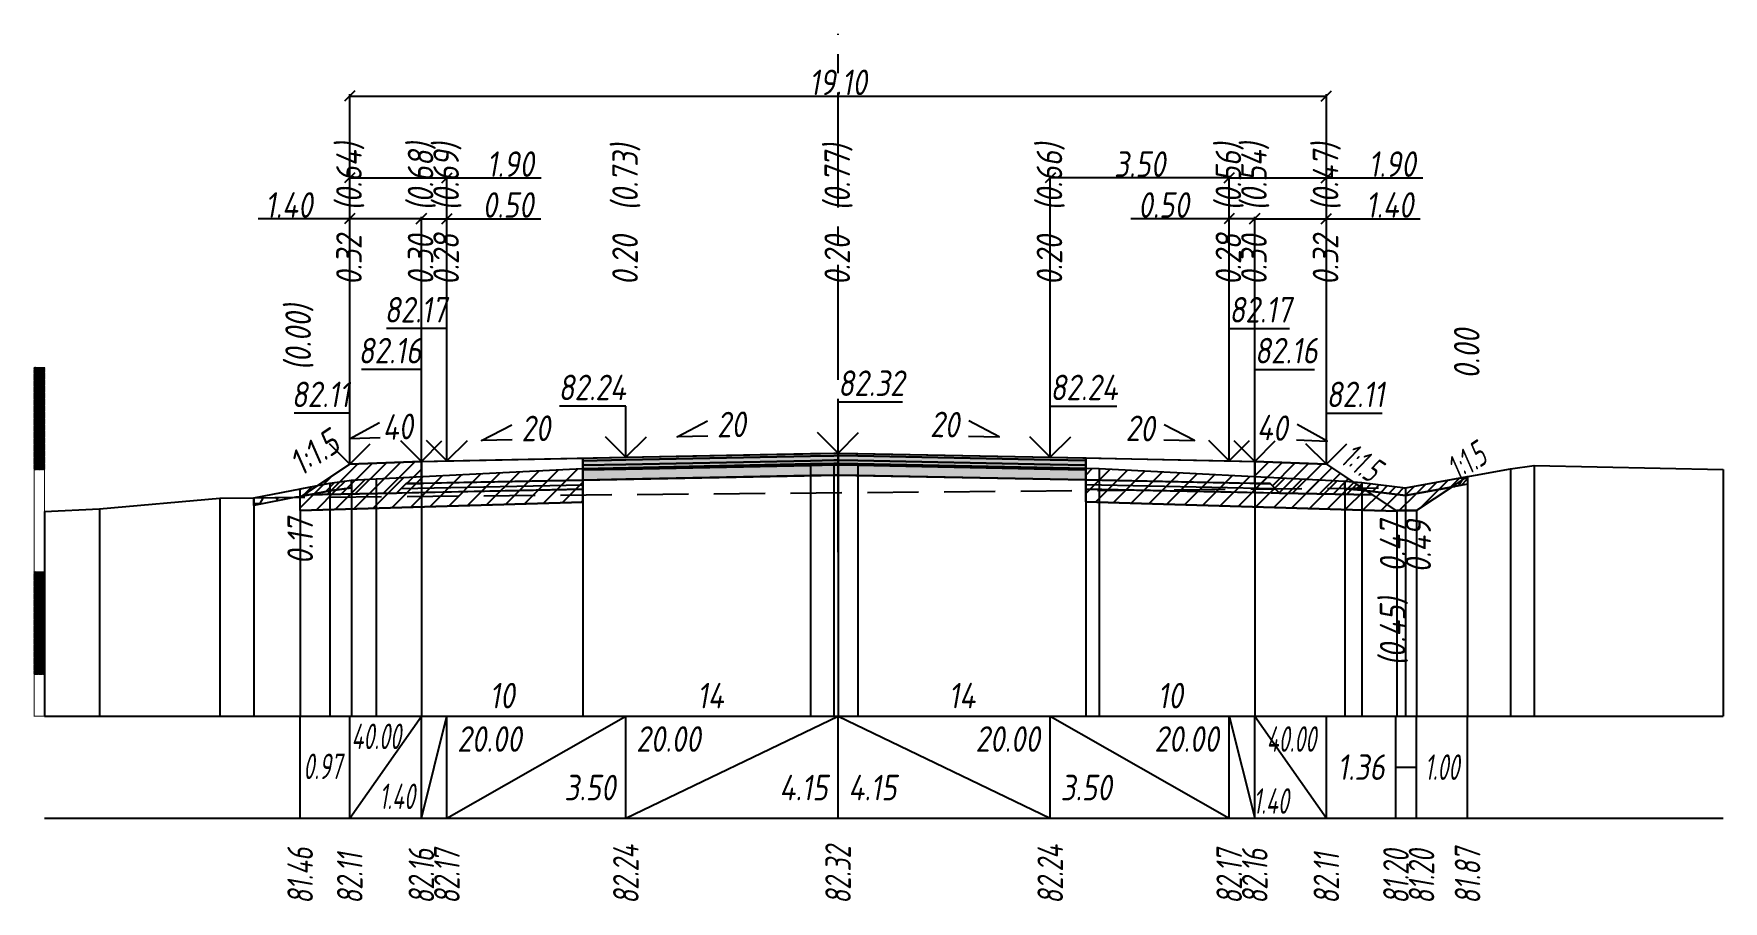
# Model space of a CAD drawing. Extents: x -717 to 1451, y -133302 to 233.
# Drawn here: x 77.4 to 242.6, y -26380.1 to -26295.2 of the extents above; entities that cross this region are included whole.
import ezdxf
from ezdxf.enums import TextEntityAlignment as Align

# ---------------------------------------------------------------- set-up
doc = ezdxf.new("R2010")
doc.units = 0
doc.linetypes.add('осевая2', pattern=[1.125, 0.75, -0.125, 0.125, -0.125])
doc.linetypes.add('штриховая', pattern=[0.75, 0.5, -0.25])
for name, color, linetype in [('Интерполированный поперечник', 2, 'Continuous'), ('Код_514', 1, 'Continuous'), ('Контур_0', 7, 'Continuous'), ('Контур_2521', 7, 'Continuous'), ('Контур_2564', 7, 'Continuous'), ('Контур_2660', 7, 'Continuous'), ('Контур_2665', 7, 'Continuous'), ('Контур_400', 7, 'Continuous'), ('Контур_508', 7, 'Continuous'), ('Контур_512', 7, 'Continuous'), ('Контур_513', 7, 'Continuous'), ('Красный поперечник', 1, 'Continuous'), ('Линейка абсолютных высот', 7, 'Continuous'), ('Объём_2501', 7, 'Continuous'), ('Объём_2564', 7, 'Continuous'), ('Объём_2650', 7, 'Continuous'), ('Объём_2660', 7, 'Continuous'), ('Объём_2661', 7, 'Continuous'), ('Объём_2662', 7, 'Continuous'), ('Объём_2663', 7, 'Continuous'), ('Объём_2664', 7, 'Continuous'), ('Объём_2665', 7, 'Continuous'), ('Объём_2666', 7, 'Continuous'), ('Объём_2753', 7, 'Continuous'), ('Ось', 1, 'осевая2'), ('Отметки покрытия', 7, 'Continuous'), ('Рабочие отметки', 7, 'Continuous'), ('Рабочие отметки доп.', 7, 'Continuous'), ('Слои выравнивания', 7, 'Continuous'), ('Таблица', 7, 'Continuous'), ('Уклоны проезжей части', 7, 'Continuous'), ('Черный поперечник', 3, 'Continuous')]:
    doc.layers.add(name, color=color, linetype=linetype)
for name, color, linetype, true_color in [('Контур_2540', 2, 'Continuous', 0xffff00), ('Контур_2560', 2, 'Continuous', 0xffff00), ('Контур_2561', 7, 'Continuous', 0xff8040), ('Контур_2562', 3, 'Continuous', 0x00ff00), ('Контур_2563', 7, 'Continuous', 0xff8000), ('Контур_2725', 7, 'Continuous', 0x323232), ('Контур_2736', 4, 'Continuous', 0x00ffff), ('Контур_2760', 7, 'Continuous', 0x323232), ('Контур_2761', 7, 'Continuous', 0x323232), ('Контур_2762', 7, 'Continuous', 0x323232), ('Контур_2763', 7, 'Continuous', 0x323232), ('Контур_402', 7, 'Continuous', 0xff6464), ('Контур_703', 4, 'Continuous', 0x00ffff), ('Контур_707', 4, 'Continuous', 0x00ffff), ('Контур_720', 131, 'Continuous', 0xaaffff), ('Объём_2500', 7, 'Continuous', 0xc0c0c0), ('Объём_2520', 7, 'Continuous', 0x80ffff), ('Объём_2540', 2, 'Continuous', 0xffff00), ('Объём_2560', 2, 'Continuous', 0xffff00), ('Объём_2561', 7, 'Continuous', 0xff8040), ('Объём_2562', 3, 'Continuous', 0x00ff00), ('Объём_2563', 7, 'Continuous', 0xff8000), ('Объём_2570', 7, 'Continuous', 0x80ff00), ('Объём_2600', 7, 'Continuous', 0x808000), ('Объём_2746', 2, 'Continuous', 0xffff00)]:
    doc.layers.add(name, color=color, linetype=linetype, true_color=true_color)
doc.styles.get("Standard").update_dxf_attribs({"font": 'txt', "height": 2.5})
doc.styles.add('М', font='romand.shx', dxfattribs={"width": 0.8, "oblique": 10, "height": 2.5})
doc.dimstyles.get("Standard").update_dxf_attribs({"dimtxt": 0.18, "dimasz": 0.18, "dimexe": 0.18, "dimexo": 0.0625, "dimgap": 0.09, "dimtad": 0, "dimtih": 1, "dimtoh": 1, "dimdec": 4, "dimzin": 0, "dimdsep": 46, "dimtxsty": 'Standard', "dimcen": 0.09, "dimadec": 0, "dimazin": 0, "dimtfac": 1, "dimtdec": 4, "dimtofl": 0, "dimtmove": 0, "dimatfit": 3, "dimfxl": 1, "dimtolj": 1, "dimtzin": 0, "dimarcsym": 0})
pattern_1 = [(45.00000125, (-1.551196, -350.48399), (-0.02651650593, 0.02651650477), []), (135.00000034, (-1.551196, -350.48399), (-0.02651650519, -0.026516505506), [])]

# ---------------------------------------------------------------- blocks, each defined once
blk = doc.blocks.new('_Oblique')
at = {"color": 0, "linetype": 'ByBlock', "lineweight": -2}
blk.add_line((-0.5, -0.5), (0.5, 0.5), dxfattribs=at)
blk = doc.blocks.new('*D2873')
at = {"color": 0, "lineweight": -2, "transparency": 16777216}
for p, q in [((196.8, -26337.08), (196.8, -26313.15)), ((196.8, -26313.33), (203.8, -26313.33)), ((203.8, -26337.36), (203.8, -26313.15)), ((203.8, -26313.33), (212.99, -26313.33))]:
    blk.add_line(p, q, dxfattribs=at)
at = {"layer": 'Defpoints', "color": 0, "transparency": 16777216}
for p in [(203.8, -26313.33), (196.8, -26337.14), (203.8, -26337.42)]:
    blk.add_point(p, dxfattribs=at)
at = {"color": 0, "lineweight": -2, "transparency": 16777216, "rotation": 180}
blk.add_blockref('_Oblique', (196.8, -26313.33), dxfattribs=at)
at = {"color": 0, "lineweight": -2, "transparency": 16777216}
blk.add_blockref('_Oblique', (203.8, -26313.33), dxfattribs=at)
at = {"color": 0, "transparency": 16777216, "insert": (209.99, -26311.99), "char_height": 2.5, "width": 0.69, "attachment_point": 5, "style": 'М'}
blk.add_mtext('\\A1;1.40', dxfattribs=at)
blk = doc.blocks.new('*D2874')
at = {"color": 0, "lineweight": -2, "transparency": 16777216}
for p, q in [((108.3, -26313.33), (99.34, -26313.33)), ((108.3, -26337.36), (108.3, -26313.15)), ((115.3, -26313.33), (108.3, -26313.33)), ((115.3, -26337.08), (115.3, -26313.15))]:
    blk.add_line(p, q, dxfattribs=at)
at = {"layer": 'Defpoints', "color": 0, "transparency": 16777216}
for p in [(115.3, -26313.33), (108.3, -26337.42), (115.3, -26337.14)]:
    blk.add_point(p, dxfattribs=at)
at = {"color": 0, "lineweight": -2, "transparency": 16777216, "rotation": 180}
blk.add_blockref('_Oblique', (108.3, -26313.33), dxfattribs=at)
at = {"color": 0, "lineweight": -2, "transparency": 16777216}
blk.add_blockref('_Oblique', (115.3, -26313.33), dxfattribs=at)
at = {"color": 0, "transparency": 16777216, "insert": (102.34, -26311.99), "char_height": 2.5, "width": 0.69, "attachment_point": 5, "style": 'М'}
blk.add_mtext('\\A1;1.40', dxfattribs=at)
blk = doc.blocks.new('*D2875')
at = {"color": 0, "lineweight": -2, "transparency": 16777216}
for p, q in [((194.3, -26313.33), (184.67, -26313.33)), ((194.3, -26337.03), (194.3, -26313.15)), ((196.8, -26313.33), (194.3, -26313.33)), ((196.8, -26337.08), (196.8, -26313.15))]:
    blk.add_line(p, q, dxfattribs=at)
at = {"layer": 'Defpoints', "color": 0, "transparency": 16777216}
for p in [(196.8, -26313.33), (194.3, -26337.09), (196.8, -26337.14)]:
    blk.add_point(p, dxfattribs=at)
at = {"color": 0, "lineweight": -2, "transparency": 16777216, "rotation": 180}
blk.add_blockref('_Oblique', (194.3, -26313.33), dxfattribs=at)
at = {"color": 0, "lineweight": -2, "transparency": 16777216}
blk.add_blockref('_Oblique', (196.8, -26313.33), dxfattribs=at)
at = {"color": 0, "transparency": 16777216, "insert": (187.89, -26311.99), "char_height": 2.5, "width": 0.72, "attachment_point": 5, "style": 'М'}
blk.add_mtext('\\A1;0.50', dxfattribs=at)
blk = doc.blocks.new('*D2876')
at = {"color": 0, "lineweight": -2, "transparency": 16777216}
for p, q in [((115.3, -26337.08), (115.3, -26313.15)), ((115.3, -26313.33), (117.8, -26313.33)), ((117.8, -26337.03), (117.8, -26313.15)), ((117.8, -26313.33), (127, -26313.33))]:
    blk.add_line(p, q, dxfattribs=at)
at = {"layer": 'Defpoints', "color": 0, "transparency": 16777216}
for p in [(117.8, -26313.33), (115.3, -26337.14), (117.8, -26337.09)]:
    blk.add_point(p, dxfattribs=at)
at = {"color": 0, "lineweight": -2, "transparency": 16777216, "rotation": 180}
blk.add_blockref('_Oblique', (115.3, -26313.33), dxfattribs=at)
at = {"color": 0, "lineweight": -2, "transparency": 16777216}
blk.add_blockref('_Oblique', (117.8, -26313.33), dxfattribs=at)
at = {"color": 0, "transparency": 16777216, "insert": (123.78, -26311.99), "char_height": 2.5, "width": 0.72, "attachment_point": 5, "style": 'М'}
blk.add_mtext('\\A1;0.50', dxfattribs=at)
blk = doc.blocks.new('*D2877')
at = {"color": 0, "lineweight": -2, "transparency": 16777216}
for p, q in [((176.8, -26336.68), (176.8, -26309.15)), ((194.3, -26309.33), (176.8, -26309.33)), ((194.3, -26337.03), (194.3, -26309.15))]:
    blk.add_line(p, q, dxfattribs=at)
at = {"layer": 'Defpoints', "color": 0, "transparency": 16777216}
for p in [(176.8, -26309.33), (176.8, -26336.74), (194.3, -26337.09)]:
    blk.add_point(p, dxfattribs=at)
at = {"color": 0, "lineweight": -2, "transparency": 16777216, "rotation": 180}
blk.add_blockref('_Oblique', (176.8, -26309.33), dxfattribs=at)
at = {"color": 0, "lineweight": -2, "transparency": 16777216}
blk.add_blockref('_Oblique', (194.3, -26309.33), dxfattribs=at)
at = {"color": 0, "transparency": 16777216, "insert": (185.55, -26307.99), "char_height": 2.5, "width": 0.75, "attachment_point": 5, "style": 'М'}
blk.add_mtext('\\A1;3.50', dxfattribs=at)
blk = doc.blocks.new('*D2878')
at = {"color": 0, "lineweight": -2, "transparency": 16777216}
for p, q in [((194.3, -26337.03), (194.3, -26309.15)), ((194.3, -26309.33), (203.8, -26309.33)), ((203.8, -26337.36), (203.8, -26309.15)), ((203.8, -26309.33), (213.24, -26309.33))]:
    blk.add_line(p, q, dxfattribs=at)
at = {"layer": 'Defpoints', "color": 0, "transparency": 16777216}
for p in [(194.3, -26309.33), (194.3, -26337.09), (203.8, -26337.42)]:
    blk.add_point(p, dxfattribs=at)
at = {"color": 0, "lineweight": -2, "transparency": 16777216, "rotation": 180}
blk.add_blockref('_Oblique', (194.3, -26309.33), dxfattribs=at)
at = {"color": 0, "lineweight": -2, "transparency": 16777216}
blk.add_blockref('_Oblique', (203.8, -26309.33), dxfattribs=at)
at = {"color": 0, "transparency": 16777216, "insert": (210.24, -26307.99), "char_height": 2.5, "width": 0.69, "attachment_point": 5, "style": 'М'}
blk.add_mtext('\\A1;1.90', dxfattribs=at)
blk = doc.blocks.new('*D2879')
at = {"color": 0, "lineweight": -2, "transparency": 16777216}
for p, q in [((108.3, -26337.36), (108.3, -26309.15)), ((108.3, -26309.33), (117.8, -26309.33)), ((117.8, -26337.03), (117.8, -26309.15)), ((117.8, -26309.33), (127.01, -26309.33))]:
    blk.add_line(p, q, dxfattribs=at)
at = {"layer": 'Defpoints', "color": 0, "transparency": 16777216}
for p in [(117.8, -26309.33), (108.3, -26337.42), (117.8, -26337.09)]:
    blk.add_point(p, dxfattribs=at)
at = {"color": 0, "lineweight": -2, "transparency": 16777216, "rotation": 180}
blk.add_blockref('_Oblique', (108.3, -26309.33), dxfattribs=at)
at = {"color": 0, "lineweight": -2, "transparency": 16777216}
blk.add_blockref('_Oblique', (117.8, -26309.33), dxfattribs=at)
at = {"color": 0, "transparency": 16777216, "insert": (124.01, -26307.99), "char_height": 2.5, "width": 0.69, "attachment_point": 5, "style": 'М'}
blk.add_mtext('\\A1;1.90', dxfattribs=at)
blk = doc.blocks.new('*D2880')
at = {"color": 0, "lineweight": -2, "transparency": 16777216}
for p, q in [((108.3, -26337.36), (108.3, -26301.15)), ((108.3, -26301.33), (203.8, -26301.33)), ((203.8, -26337.36), (203.8, -26301.15))]:
    blk.add_line(p, q, dxfattribs=at)
at = {"layer": 'Defpoints', "color": 0, "transparency": 16777216}
for p in [(203.8, -26301.33), (108.3, -26337.42), (203.8, -26337.42)]:
    blk.add_point(p, dxfattribs=at)
at = {"color": 0, "lineweight": -2, "transparency": 16777216, "rotation": 180}
blk.add_blockref('_Oblique', (108.3, -26301.33), dxfattribs=at)
at = {"color": 0, "lineweight": -2, "transparency": 16777216}
blk.add_blockref('_Oblique', (203.8, -26301.33), dxfattribs=at)
at = {"color": 0, "transparency": 16777216, "insert": (156.05, -26299.99), "char_height": 2.5, "width": 0.81, "attachment_point": 5, "style": 'М'}
blk.add_mtext('\\A1;19.10', dxfattribs=at)

msp = doc.modelspace()

# ---------------------------------------------------------------- hatches: boundary and pattern name
at = {"layer": 'Линейка абсолютных высот'}
h = msp.add_hatch(dxfattribs=at)
h.set_pattern_fill('ANSI37', scale=0.3, style=0)
h.set_pattern_definition(pattern_1)
h.paths.add_polyline_path([(78.449, -26337.888), (78.449, -26327.888), (77.449, -26327.888), (77.449, -26337.888)])
h = msp.add_hatch(dxfattribs=at)
h.set_pattern_fill('ANSI37', scale=0.3, style=0)
h.set_pattern_definition(pattern_1)
h.paths.add_polyline_path([(78.449, -26357.888), (78.449, -26347.888), (77.449, -26347.888), (77.449, -26357.888)])
at = {"layer": 'Объём_2563'}
h = msp.add_hatch(dxfattribs=at)
h.set_pattern_fill('ANSI31', color=256, scale=0.3)
h.paths.add_polyline_path([(108.301, -26337.358), (115.301, -26337.078), (115.301, -26339.228), (113.801, -26339.258), (112.882, -26340.177), (103.801, -26340.358)])
h = msp.add_hatch(dxfattribs=at)
h.set_pattern_fill('ANSI31', color=256, scale=0.3)
h.paths.add_polyline_path([(199.219, -26340.177), (198.301, -26339.258), (196.801, -26339.228), (196.801, -26337.078), (203.801, -26337.358), (208.301, -26340.358)])
at = {"layer": 'Объём_2570'}
h = msp.add_hatch(dxfattribs=at)
h.set_pattern_fill('ANSI31', color=256, scale=0.2)
h.paths.add_polyline_path([(108.462, -26339.67), (106.362, -26339.958), (103.449, -26340.515), (103.449, -26339.765), (106.362, -26339.208), (108.462, -26338.92)])
h = msp.add_hatch(dxfattribs=at)
h.set_pattern_fill('ANSI31', color=256, scale=0.2)
h.paths.add_polyline_path([(217.611, -26339.312), (211.54, -26340.405), (207.268, -26339.883), (205.596, -26339.779), (205.596, -26339.029), (207.268, -26339.133), (211.54, -26339.655), (217.611, -26338.562)])
at = {"layer": 'Объём_2600'}
h = msp.add_hatch(dxfattribs=at)
h.set_pattern_fill('ANSI31', color=6, scale=0.4)
h.paths.add_polyline_path([(110.896, -26338.785), (131.088, -26337.78), (131.088, -26341.062), (103.449, -26341.892), (103.449, -26340.593), (103.024, -26340.597), (106.362, -26339.958), (108.462, -26339.67), (108.462, -26338.92)])
h = msp.add_hatch(dxfattribs=at)
h.set_pattern_fill('ANSI31', color=6, scale=0.4)
h.paths.add_polyline_path([(212.609, -26341.897), (210.692, -26341.897), (210.692, -26341.953), (180.274, -26341.04), (180.274, -26337.729), (181.576, -26337.78), (205.596, -26339.029), (205.596, -26339.779), (207.268, -26339.883), (211.54, -26340.405), (216.07, -26339.59)])
h = msp.add_hatch(dxfattribs=at)
h.set_pattern_fill('HONEY', color=5, scale=0.3)
h.paths.add_polyline_path([(216.07, -26339.59), (217.611, -26338.562), (217.611, -26339.312)])
h = msp.add_hatch(dxfattribs=at)
h.set_pattern_fill('HONEY', color=5, scale=0.3)
h.paths.add_polyline_path([(98.917, -26341.382), (98.917, -26340.632), (103.024, -26340.597)])
at = {"layer": 'Слои выравнивания'}
for color, points in [(2, [(131.088, -26336.763), (135.301, -26336.678), (153.339, -26336.318), (155.641, -26336.272), (156.051, -26336.263), (156.051, -26336.513), (155.641, -26336.522), (153.339, -26336.568), (135.301, -26336.928), (131.088, -26337.013)]), (2, [(156.051, -26336.263), (157.969, -26336.302), (176.801, -26336.678), (180.274, -26336.748), (180.274, -26336.998), (176.801, -26336.928), (157.969, -26336.552), (156.051, -26336.513)]), (3, [(131.088, -26337.013), (135.301, -26336.928), (153.339, -26336.568), (155.641, -26336.522), (156.051, -26336.513), (156.051, -26336.963), (155.641, -26336.972), (153.339, -26337.018), (135.301, -26337.378), (131.088, -26337.463)]), (4, [(131.088, -26337.463), (135.301, -26337.378), (153.339, -26337.018), (155.641, -26336.972), (156.051, -26336.963), (156.051, -26337.413), (155.641, -26337.422), (153.339, -26337.468), (135.301, -26337.828), (131.088, -26337.913)]), (5, [(131.088, -26337.913), (135.301, -26337.828), (153.339, -26337.468), (155.641, -26337.422), (156.051, -26337.413), (156.051, -26338.413), (155.641, -26338.422), (153.339, -26338.468), (135.301, -26338.828), (131.088, -26338.913)]), (3, [(156.051, -26336.513), (157.969, -26336.552), (176.801, -26336.928), (180.274, -26336.998), (180.274, -26337.448), (176.801, -26337.378), (157.969, -26337.002), (156.051, -26336.963)]), (4, [(156.051, -26336.963), (157.969, -26337.002), (176.801, -26337.378), (180.274, -26337.448), (180.274, -26337.898), (176.801, -26337.828), (157.969, -26337.452), (156.051, -26337.413)]), (5, [(156.051, -26337.413), (157.969, -26337.452), (176.801, -26337.828), (180.274, -26337.898), (180.274, -26338.898), (176.801, -26338.828), (157.969, -26338.452), (156.051, -26338.413)])]:
    msp.add_hatch(color=color, dxfattribs=at).paths.add_polyline_path(points)

# ---------------------------------------------------------------- linework, layer by layer
at = {"layer": 'Интерполированный поперечник', "linetype": 'штриховая', "ltscale": 10, "flags": 128}
msp.add_lwpolyline([(98.917, -26340.632), (211.54, -26339.655)], dxfattribs=at)
at = {"layer": 'Код_514'}
for p, q in [((103.449, -26372), (103.449, -26362)), ((108.301, -26372), (108.301, -26362)), ((108.301, -26372), (115.301, -26362)), ((115.301, -26372), (115.301, -26362)), ((115.301, -26372), (117.801, -26362)), ((117.801, -26372), (117.801, -26362)), ((117.801, -26372), (135.301, -26362)), ((135.301, -26372), (135.301, -26362)), ((135.301, -26372), (156.051, -26362)), ((156.051, -26372), (156.051, -26362)), ((156.051, -26362), (176.801, -26372)), ((176.801, -26372), (176.801, -26362)), ((176.801, -26362), (194.301, -26372)), ((194.301, -26372), (194.301, -26362)), ((194.301, -26362), (196.801, -26372)), ((196.801, -26372), (196.801, -26362)), ((196.801, -26362), (203.801, -26372)), ((203.801, -26372), (203.801, -26362)), ((210.609, -26372), (210.609, -26362)), ((212.609, -26372), (212.609, -26362)), ((217.611, -26372), (217.611, -26362)), ((210.609, -26367), (212.609, -26367))]:
    msp.add_line(p, q, dxfattribs=at)
at = {"layer": 'Контур_0', "color": 18, "true_color": 0x000000, "flags": 128}
for points in [[(117.801, -26339.178), (115.301, -26339.228), (115.301, -26337.078), (131.088, -26336.763), (131.088, -26338.913), (117.801, -26339.178), (117.801, -26339.178)], [(180.274, -26336.748), (196.801, -26337.078), (196.801, -26339.228), (180.274, -26338.898), (180.274, -26336.748), (180.274, -26336.748)], [(103.801, -26340.358), (112.882, -26340.177), (113.801, -26339.258), (115.301, -26339.228)], [(113.801, -26339.258), (131.088, -26338.913), (131.088, -26339.813), (112.882, -26340.177), (113.801, -26339.258), (113.801, -26339.258)], [(194.301, -26339.178), (198.301, -26339.258), (199.219, -26340.177), (180.274, -26339.798), (180.274, -26338.898), (194.301, -26339.178), (194.301, -26339.178)], [(196.801, -26339.228), (198.301, -26339.258), (199.219, -26340.177), (208.301, -26340.358)]]:
    msp.add_lwpolyline(points, dxfattribs=at)
at = {"layer": 'Контур_2521', "color": 18, "true_color": 0x000000, "flags": 128}
for points in [[(113.341, -26339.718), (131.088, -26339.363)], [(180.274, -26339.348), (198.76, -26339.718)]]:
    msp.add_lwpolyline(points, dxfattribs=at)
at = {"layer": 'Контур_2540', "flags": 128}
for points in [[(103.449, -26341.892), (103.449, -26340.593), (103.801, -26340.358), (131.088, -26339.813), (131.088, -26341.062), (103.449, -26341.892), (103.449, -26341.892)], [(210.609, -26341.897), (210.692, -26341.953), (180.274, -26341.04), (180.274, -26339.798), (208.301, -26340.358), (210.609, -26341.897), (210.609, -26341.897)]]:
    msp.add_lwpolyline(points, dxfattribs=at)
at = {"layer": 'Контур_2560', "flags": 128}
for points in [[(108.301, -26337.358), (108.301, -26337.358), (108.301, -26337.358), (115.301, -26337.078)], [(196.801, -26337.078), (203.801, -26337.358), (203.801, -26337.358), (203.801, -26337.358)]]:
    msp.add_lwpolyline(points, dxfattribs=at)
at = {"layer": 'Контур_2561', "flags": 128}
for points in [[(115.301, -26337.078), (115.301, -26337.078), (108.301, -26337.358), (108.301, -26337.358), (115.301, -26337.078)], [(196.801, -26337.078), (196.801, -26337.078), (203.801, -26337.358), (203.801, -26337.358), (196.801, -26337.078)]]:
    msp.add_lwpolyline(points, dxfattribs=at)
at = {"layer": 'Контур_2562', "flags": 128}
for points in [[(108.301, -26337.358), (108.301, -26337.358), (108.301, -26337.358), (108.301, -26337.358), (108.301, -26337.358)], [(203.801, -26337.358), (203.801, -26337.358), (203.801, -26337.358), (203.801, -26337.358), (203.801, -26337.358)]]:
    msp.add_lwpolyline(points, dxfattribs=at)
at = {"layer": 'Контур_2563', "flags": 128}
for points in [[(108.301, -26337.358), (115.301, -26337.078), (115.301, -26339.228), (113.801, -26339.258), (112.882, -26340.177), (103.801, -26340.358), (108.301, -26337.358), (108.301, -26337.358)], [(199.219, -26340.177), (198.301, -26339.258), (196.801, -26339.228), (196.801, -26337.078), (203.801, -26337.358), (208.301, -26340.358), (199.219, -26340.177), (199.219, -26340.177)]]:
    msp.add_lwpolyline(points, dxfattribs=at)
at = {"layer": 'Контур_2564', "flags": 128}
for points in [[(108.301, -26337.358), (115.301, -26337.078)], [(196.801, -26337.078), (203.801, -26337.358)]]:
    msp.add_lwpolyline(points, dxfattribs=at)
at = {"layer": 'Контур_2660', "flags": 128}
for points in [[(103.449, -26341.892), (131.088, -26341.062)], [(180.274, -26341.04), (210.692, -26341.953)]]:
    msp.add_lwpolyline(points, dxfattribs=at)
at = {"layer": 'Контур_2665', "flags": 128}
for points in [[(108.301, -26337.358), (108.301, -26337.358)], [(203.801, -26337.358), (203.801, -26337.358)]]:
    msp.add_lwpolyline(points, dxfattribs=at)
at = {"layer": 'Контур_2725', "flags": 128}
msp.add_lwpolyline([(131.088, -26338.913), (135.301, -26338.828), (153.339, -26338.468), (155.641, -26338.422), (156.051, -26338.413), (157.969, -26338.452), (176.801, -26338.828), (180.274, -26338.898)], dxfattribs=at)
at = {"layer": 'Контур_2736', "flags": 128}
for points in [[(108.301, -26337.358), (103.449, -26340.593)], [(203.801, -26337.358), (207.301, -26339.692), (207.301, -26339.692), (210.609, -26341.897)]]:
    msp.add_lwpolyline(points, dxfattribs=at)
at = {"layer": 'Контур_2760', "flags": 128}
msp.add_lwpolyline([(131.088, -26336.763), (135.301, -26336.678), (153.339, -26336.318), (155.641, -26336.272), (156.051, -26336.263), (157.969, -26336.302), (176.801, -26336.678), (180.274, -26336.748)], dxfattribs=at)
at = {"layer": 'Контур_2761', "flags": 128}
msp.add_lwpolyline([(131.088, -26337.013), (135.301, -26336.928), (153.339, -26336.568), (155.641, -26336.522), (156.051, -26336.513), (157.969, -26336.552), (176.801, -26336.928), (180.274, -26336.998)], dxfattribs=at)
msp.add_lwpolyline([(131.088, -26337.013), (135.301, -26336.928), (153.339, -26336.568), (155.641, -26336.522), (156.051, -26336.513), (157.969, -26336.552), (176.801, -26336.928), (180.274, -26336.998)], dxfattribs=at)
at = {"layer": 'Контур_2762', "flags": 128}
msp.add_lwpolyline([(131.088, -26337.463), (135.301, -26337.378), (153.339, -26337.018), (155.641, -26336.972), (156.051, -26336.963), (157.969, -26337.002), (176.801, -26337.378), (180.274, -26337.448)], dxfattribs=at)
msp.add_lwpolyline([(131.088, -26337.463), (135.301, -26337.378), (153.339, -26337.018), (155.641, -26336.972), (156.051, -26336.963), (157.969, -26337.002), (176.801, -26337.378), (180.274, -26337.448)], dxfattribs=at)
at = {"layer": 'Контур_2763', "flags": 128}
msp.add_lwpolyline([(131.088, -26337.913), (135.301, -26337.828), (153.339, -26337.468), (155.641, -26337.422), (156.051, -26337.413), (157.969, -26337.452), (176.801, -26337.828), (180.274, -26337.898)], dxfattribs=at)
msp.add_lwpolyline([(131.088, -26337.913), (135.301, -26337.828), (153.339, -26337.468), (155.641, -26337.422), (156.051, -26337.413), (157.969, -26337.452), (176.801, -26337.828), (180.274, -26337.898)], dxfattribs=at)
at = {"layer": 'Контур_400', "flags": 128}
for points in [[(115.301, -26337.078), (117.801, -26337.028), (117.801, -26337.028), (117.801, -26337.028), (117.801, -26337.028), (117.801, -26337.028), (117.801, -26337.028), (135.301, -26336.678), (156.051, -26336.263)], [(156.051, -26336.263), (176.801, -26336.678), (194.301, -26337.028), (194.301, -26337.028), (194.301, -26337.028), (194.301, -26337.028), (194.301, -26337.028), (194.301, -26337.028), (196.801, -26337.078)]]:
    msp.add_lwpolyline(points, dxfattribs=at)
at = {"layer": 'Контур_402', "flags": 128}
msp.add_lwpolyline([(103.449, -26341.892), (131.088, -26341.062), (131.088, -26338.913), (156.051, -26338.413), (180.274, -26338.898), (180.274, -26341.04), (210.692, -26341.953)], dxfattribs=at)
at = {"layer": 'Контур_508', "flags": 128}
msp.add_lwpolyline([(103.449, -26341.892), (131.088, -26341.062), (131.088, -26338.913), (156.051, -26338.413), (180.274, -26338.898), (180.274, -26341.04), (210.692, -26341.953), (210.692, -26341.897), (212.609, -26341.897), (217.611, -26338.562)], dxfattribs=at)
at = {"layer": 'Контур_512', "flags": 128}
for points in [[(180.274, -26341.04), (210.692, -26341.953), (210.692, -26341.897), (212.609, -26341.897), (217.611, -26338.562)], [(103.449, -26341.892), (131.088, -26341.062)]]:
    msp.add_lwpolyline(points, dxfattribs=at)
at = {"layer": 'Контур_513', "flags": 128}
msp.add_lwpolyline([(103.449, -26341.892), (131.088, -26341.062), (131.088, -26338.913), (156.051, -26338.413), (180.274, -26338.898), (180.274, -26341.04), (210.692, -26341.953), (210.692, -26341.897), (212.609, -26341.897), (217.611, -26338.562)], dxfattribs=at)
at = {"layer": 'Контур_703', "flags": 128}
for points in [[(108.301, -26337.358), (103.449, -26340.593)], [(203.801, -26337.358), (207.301, -26339.692)], [(207.301, -26339.692), (210.609, -26341.897)]]:
    msp.add_lwpolyline(points, dxfattribs=at)
at = {"layer": 'Контур_707', "flags": 128}
msp.add_lwpolyline([(212.609, -26341.897), (217.611, -26338.562)], dxfattribs=at)
at = {"layer": 'Контур_720', "flags": 128}
msp.add_lwpolyline([(210.609, -26341.897), (212.609, -26341.897)], dxfattribs=at)
at = {"layer": 'Красный поперечник'}
for p, q in [((135.301, -26336.678), (156.051, -26336.263)), ((156.051, -26336.263), (176.801, -26336.678)), ((103.449, -26340.593), (108.301, -26337.358)), ((108.301, -26337.358), (115.301, -26337.078)), ((115.301, -26337.078), (117.801, -26337.028)), ((117.801, -26337.028), (135.301, -26336.678)), ((176.801, -26336.678), (194.301, -26337.028)), ((194.301, -26337.028), (196.801, -26337.078)), ((196.801, -26337.078), (203.801, -26337.358)), ((203.801, -26337.358), (210.609, -26341.897)), ((212.609, -26341.897), (217.611, -26338.562)), ((217.611, -26338.562), (217.611, -26362)), ((131.088, -26341.062), (131.088, -26362)), ((180.274, -26341.04), (180.274, -26362)), ((103.449, -26341.892), (103.449, -26362)), ((210.609, -26341.897), (212.609, -26341.897)), ((210.692, -26341.897), (210.692, -26362)), ((210.692, -26341.953), (210.692, -26362)), ((212.609, -26341.897), (212.609, -26362))]:
    msp.add_line(p, q, dxfattribs=at)
at = {"layer": 'Линейка абсолютных высот', "color": 7, "const_width": 0.1, "flags": 128}
for points in [[(78.449, -26337.888), (78.449, -26327.888), (77.449, -26327.888), (77.449, -26337.888), (78.449, -26337.888)], [(78.449, -26347.888), (78.449, -26337.888), (77.449, -26337.888), (77.449, -26347.888), (78.449, -26347.888)], [(78.449, -26357.888), (78.449, -26347.888), (77.449, -26347.888), (77.449, -26357.888), (78.449, -26357.888)], [(78.449, -26362), (78.449, -26357.888), (77.449, -26357.888), (77.449, -26362), (78.449, -26362)]]:
    msp.add_lwpolyline(points, dxfattribs=at)
at = {"layer": 'Объём_2500', "color": 18, "true_color": 0x000000, "flags": 128}
for points in [[(117.801, -26339.178), (115.301, -26339.228), (115.301, -26337.078), (131.088, -26336.763), (131.088, -26338.913), (117.801, -26339.178), (117.801, -26339.178)], [(180.274, -26336.748), (196.801, -26337.078), (196.801, -26339.228), (180.274, -26338.898), (180.274, -26336.748), (180.274, -26336.748)]]:
    msp.add_lwpolyline(points, dxfattribs=at)
at = {"layer": 'Объём_2501', "flags": 128}
for points in [[(115.301, -26337.078), (117.801, -26337.028), (117.801, -26337.028), (117.801, -26337.028), (117.801, -26337.028), (117.801, -26337.028), (117.801, -26337.028), (135.301, -26336.678), (156.051, -26336.263)], [(156.051, -26336.263), (176.801, -26336.678), (194.301, -26337.028), (194.301, -26337.028), (194.301, -26337.028), (194.301, -26337.028), (194.301, -26337.028), (194.301, -26337.028), (196.801, -26337.078)]]:
    msp.add_lwpolyline(points, dxfattribs=at)
at = {"layer": 'Объём_2520', "color": 250, "flags": 128}
for points in [[(113.801, -26339.258), (131.088, -26338.913), (131.088, -26339.813), (112.882, -26340.177), (113.801, -26339.258), (113.801, -26339.258)], [(194.301, -26339.178), (198.301, -26339.258), (199.219, -26340.177), (180.274, -26339.798), (180.274, -26338.898), (194.301, -26339.178), (194.301, -26339.178)]]:
    msp.add_lwpolyline(points, dxfattribs=at)
at = {"layer": 'Объём_2540', "flags": 128}
for points in [[(103.449, -26341.892), (103.449, -26340.593), (103.801, -26340.358), (131.088, -26339.813), (131.088, -26341.062), (103.449, -26341.892), (103.449, -26341.892)], [(210.609, -26341.897), (210.692, -26341.953), (180.274, -26341.04), (180.274, -26339.798), (208.301, -26340.358), (210.609, -26341.897), (210.609, -26341.897)]]:
    msp.add_lwpolyline(points, dxfattribs=at)
at = {"layer": 'Объём_2560', "flags": 128}
for points in [[(108.301, -26337.358), (108.301, -26337.358), (108.301, -26337.358), (115.301, -26337.078)], [(196.801, -26337.078), (203.801, -26337.358), (203.801, -26337.358), (203.801, -26337.358)]]:
    msp.add_lwpolyline(points, dxfattribs=at)
at = {"layer": 'Объём_2561', "flags": 128}
for points in [[(115.301, -26337.078), (115.301, -26337.078), (108.301, -26337.358), (108.301, -26337.358), (115.301, -26337.078)], [(196.801, -26337.078), (196.801, -26337.078), (203.801, -26337.358), (203.801, -26337.358), (196.801, -26337.078)]]:
    msp.add_lwpolyline(points, dxfattribs=at)
at = {"layer": 'Объём_2562', "flags": 128}
for points in [[(108.301, -26337.358), (108.301, -26337.358), (108.301, -26337.358), (108.301, -26337.358), (108.301, -26337.358)], [(203.801, -26337.358), (203.801, -26337.358), (203.801, -26337.358), (203.801, -26337.358), (203.801, -26337.358)]]:
    msp.add_lwpolyline(points, dxfattribs=at)
at = {"layer": 'Объём_2563', "color": 250, "flags": 128}
for points in [[(108.301, -26337.358), (115.301, -26337.078), (115.301, -26339.228), (113.801, -26339.258), (112.882, -26340.177), (103.801, -26340.358), (108.301, -26337.358), (108.301, -26337.358)], [(199.219, -26340.177), (198.301, -26339.258), (196.801, -26339.228), (196.801, -26337.078), (203.801, -26337.358), (208.301, -26340.358), (199.219, -26340.177), (199.219, -26340.177)]]:
    msp.add_lwpolyline(points, dxfattribs=at)
at = {"layer": 'Объём_2564', "flags": 128}
for points in [[(108.301, -26337.358), (115.301, -26337.078)], [(196.801, -26337.078), (203.801, -26337.358)]]:
    msp.add_lwpolyline(points, dxfattribs=at)
at = {"layer": 'Объём_2570', "flags": 128}
for points in [[(108.462, -26339.67), (106.362, -26339.958), (103.449, -26340.515), (103.449, -26339.765), (106.362, -26339.208), (108.462, -26338.92), (108.462, -26339.67), (108.462, -26339.67)], [(217.611, -26339.312), (211.54, -26340.405), (207.268, -26339.883), (205.596, -26339.779), (205.596, -26339.029), (207.268, -26339.133), (211.54, -26339.655), (217.611, -26338.562), (217.611, -26339.312), (217.611, -26339.312)]]:
    msp.add_lwpolyline(points, dxfattribs=at)
at = {"layer": 'Объём_2600', "color": 5, "flags": 128}
for points in [[(216.07, -26339.59), (217.611, -26338.562), (217.611, -26339.312), (216.07, -26339.59), (216.07, -26339.59)], [(98.917, -26341.382), (98.917, -26340.632), (103.024, -26340.597), (98.917, -26341.382), (98.917, -26341.382)]]:
    msp.add_lwpolyline(points, dxfattribs=at)
at = {"layer": 'Объём_2650', "color": 6, "flags": 128}
for points in [[(110.896, -26338.785), (131.088, -26337.78), (131.088, -26341.062), (103.449, -26341.892), (103.449, -26340.593), (103.024, -26340.597), (106.362, -26339.958), (108.462, -26339.67), (108.462, -26338.92), (110.896, -26338.785), (110.896, -26338.785)], [(212.609, -26341.897), (210.692, -26341.897), (210.692, -26341.953), (180.274, -26341.04), (180.274, -26337.729), (181.576, -26337.78), (205.596, -26339.029), (205.596, -26339.779), (207.268, -26339.883), (211.54, -26340.405), (216.07, -26339.59), (212.609, -26341.897), (212.609, -26341.897)]]:
    msp.add_lwpolyline(points, dxfattribs=at)
at = {"layer": 'Объём_2660', "flags": 128}
for points in [[(103.449, -26341.892), (131.088, -26341.062)], [(180.274, -26341.04), (210.692, -26341.953)]]:
    msp.add_lwpolyline(points, dxfattribs=at)
at = {"layer": 'Объём_2661', "flags": 128}
for points in [[(108.301, -26337.358), (103.449, -26340.593)], [(203.801, -26337.358), (207.301, -26339.692), (210.609, -26341.897)]]:
    msp.add_lwpolyline(points, dxfattribs=at)
at = {"layer": 'Объём_2662', "flags": 128}
msp.add_lwpolyline([(212.609, -26341.897), (217.611, -26338.562)], dxfattribs=at)
at = {"layer": 'Объём_2663', "flags": 128}
msp.add_lwpolyline([(210.609, -26341.897), (212.609, -26341.897)], dxfattribs=at)
at = {"layer": 'Объём_2664', "flags": 128}
msp.add_lwpolyline([(210.609, -26341.897), (212.609, -26341.897)], dxfattribs=at)
at = {"layer": 'Объём_2665', "flags": 128}
for points in [[(108.301, -26337.358), (108.301, -26337.358)], [(203.801, -26337.358), (203.801, -26337.358)]]:
    msp.add_lwpolyline(points, dxfattribs=at)
at = {"layer": 'Объём_2666', "flags": 128}
for points in [[(108.301, -26337.358), (103.449, -26340.593)], [(203.801, -26337.358), (207.301, -26339.692), (207.301, -26339.692), (210.609, -26341.897)]]:
    msp.add_lwpolyline(points, dxfattribs=at)
at = {"layer": 'Объём_2746', "flags": 128}
for points in [[(106.362, -26339.958), (108.462, -26339.67), (108.462, -26338.92), (110.896, -26338.785), (131.088, -26337.78), (131.088, -26341.062), (103.449, -26341.892), (103.449, -26340.593), (103.612, -26340.484), (106.362, -26339.958), (106.362, -26339.958)], [(210.609, -26341.897), (210.692, -26341.897), (210.692, -26341.953), (180.274, -26341.04), (180.274, -26337.729), (181.576, -26337.78), (205.596, -26339.029), (205.596, -26339.779), (207.268, -26339.883), (207.659, -26339.931), (210.609, -26341.897), (210.609, -26341.897)]]:
    msp.add_lwpolyline(points, dxfattribs=at)
at = {"layer": 'Объём_2753', "flags": 128}
for points in [[(131.088, -26336.763), (131.088, -26336.763)], [(180.274, -26336.748), (180.274, -26336.748)]]:
    msp.add_lwpolyline(points, dxfattribs=at)
at = {"layer": 'Ось', "ltscale": 15}
msp.add_line((156.051, -26345.971), (156.051, -26295.234), dxfattribs=at)
at = {"layer": 'Отметки покрытия', "color": 1}
for p, q in [((117.801, -26324.078), (111.901, -26324.078)), ((117.801, -26337.028), (117.801, -26324.078)), ((194.301, -26337.028), (194.301, -26324.078)), ((194.301, -26324.078), (200.201, -26324.078)), ((115.301, -26328.078), (109.451, -26328.078)), ((115.301, -26337.078), (115.301, -26328.078)), ((196.801, -26337.078), (196.801, -26328.078)), ((196.801, -26328.078), (202.651, -26328.078)), ((156.051, -26336.263), (156.051, -26331.263)), ((156.051, -26331.263), (162.351, -26331.263)), ((108.301, -26332.358), (102.851, -26332.358)), ((108.301, -26337.358), (108.301, -26332.358)), ((135.301, -26331.678), (128.801, -26331.678)), ((135.301, -26336.678), (135.301, -26331.678)), ((176.801, -26336.678), (176.801, -26331.678)), ((176.801, -26331.678), (183.301, -26331.678)), ((203.801, -26337.358), (203.801, -26332.358)), ((203.801, -26332.358), (209.251, -26332.358)), ((135.301, -26336.678), (133.301, -26334.678)), ((135.301, -26336.678), (137.301, -26334.678)), ((156.051, -26336.263), (154.051, -26334.263)), ((156.051, -26336.263), (158.051, -26334.263)), ((176.801, -26336.678), (174.801, -26334.678)), ((176.801, -26336.678), (178.801, -26334.678)), ((108.301, -26337.358), (106.301, -26335.358)), ((108.301, -26337.358), (110.301, -26335.358)), ((115.301, -26337.078), (113.301, -26335.078)), ((115.301, -26337.078), (117.301, -26335.078)), ((117.801, -26337.028), (115.801, -26335.028)), ((117.801, -26337.028), (119.801, -26335.028)), ((194.301, -26337.028), (192.301, -26335.028)), ((194.301, -26337.028), (196.301, -26335.028)), ((196.801, -26337.078), (194.801, -26335.078)), ((196.801, -26337.078), (198.801, -26335.078)), ((203.801, -26337.358), (201.801, -26335.358)), ((203.801, -26337.358), (205.801, -26335.358))]:
    msp.add_line(p, q, dxfattribs=at)
at = {"layer": 'Слои выравнивания'}
for p, q in [((156.051, -26336.263), (156.051, -26362)), ((115.301, -26337.078), (115.301, -26362)), ((131.088, -26336.763), (131.088, -26362)), ((180.274, -26336.748), (180.274, -26362)), ((196.801, -26337.078), (196.801, -26362))]:
    msp.add_line(p, q, dxfattribs=at)
at = {"layer": 'Слои выравнивания', "color": 2, "flags": 128}
for points in [[(131.088, -26336.763), (135.301, -26336.678), (153.339, -26336.318), (155.641, -26336.272), (156.051, -26336.263), (156.051, -26336.513), (155.641, -26336.522), (153.339, -26336.568), (135.301, -26336.928), (131.088, -26337.013)], [(156.051, -26336.263), (157.969, -26336.302), (176.801, -26336.678), (180.274, -26336.748), (180.274, -26336.998), (176.801, -26336.928), (157.969, -26336.552), (156.051, -26336.513)]]:
    msp.add_lwpolyline(points, close=True, dxfattribs=at)
at = {"layer": 'Слои выравнивания', "color": 3, "flags": 128}
for points in [[(131.088, -26337.013), (135.301, -26336.928), (153.339, -26336.568), (155.641, -26336.522), (156.051, -26336.513), (156.051, -26336.963), (155.641, -26336.972), (153.339, -26337.018), (135.301, -26337.378), (131.088, -26337.463)], [(156.051, -26336.513), (157.969, -26336.552), (176.801, -26336.928), (180.274, -26336.998), (180.274, -26337.448), (176.801, -26337.378), (157.969, -26337.002), (156.051, -26336.963)]]:
    msp.add_lwpolyline(points, close=True, dxfattribs=at)
at = {"layer": 'Слои выравнивания', "color": 4, "flags": 128}
for points in [[(131.088, -26337.463), (135.301, -26337.378), (153.339, -26337.018), (155.641, -26336.972), (156.051, -26336.963), (156.051, -26337.413), (155.641, -26337.422), (153.339, -26337.468), (135.301, -26337.828), (131.088, -26337.913)], [(156.051, -26336.963), (157.969, -26337.002), (176.801, -26337.378), (180.274, -26337.448), (180.274, -26337.898), (176.801, -26337.828), (157.969, -26337.452), (156.051, -26337.413)]]:
    msp.add_lwpolyline(points, close=True, dxfattribs=at)
at = {"layer": 'Слои выравнивания', "color": 5, "flags": 128}
for points in [[(131.088, -26337.913), (135.301, -26337.828), (153.339, -26337.468), (155.641, -26337.422), (156.051, -26337.413), (156.051, -26338.413), (155.641, -26338.422), (153.339, -26338.468), (135.301, -26338.828), (131.088, -26338.913)], [(156.051, -26337.413), (157.969, -26337.452), (176.801, -26337.828), (180.274, -26337.898), (180.274, -26338.898), (176.801, -26338.828), (157.969, -26338.452), (156.051, -26338.413)]]:
    msp.add_lwpolyline(points, close=True, dxfattribs=at)
at = {"layer": 'Таблица'}
for p, q in [((78.449, -26362), (242.611, -26362)), ((78.449, -26372), (242.611, -26372))]:
    msp.add_line(p, q, dxfattribs=at)
at = {"layer": 'Уклоны проезжей части', "color": 1, "flags": 128}
for points in [[(143.306, -26334.604), (140.307, -26334.664), (143.276, -26333.104)], [(168.795, -26334.604), (171.794, -26334.664), (168.825, -26333.104)], [(111.267, -26334.765), (108.269, -26334.885), (111.207, -26333.266)], [(124.181, -26334.986), (121.182, -26335.046), (124.151, -26333.487)], [(187.92, -26334.986), (190.919, -26335.046), (187.95, -26333.487)], [(200.89, -26334.968), (203.888, -26335.088), (200.95, -26333.469)]]:
    msp.add_lwpolyline(points, dxfattribs=at)
at = {"layer": 'Черный поперечник', "color": 7}
for p, q in [((131.088, -26337.78), (131.088, -26362)), ((153.339, -26337.299), (153.339, -26362)), ((155.641, -26337.257), (155.641, -26362)), ((156.051, -26337.264), (156.051, -26362)), ((157.969, -26337.296), (157.969, -26362)), ((180.274, -26337.729), (180.274, -26362)), ((181.576, -26337.78), (181.576, -26362)), ((221.819, -26337.804), (221.819, -26362)), ((224.111, -26337.469), (224.111, -26362)), ((242.611, -26337.871), (242.611, -26362)), ((106.362, -26339.208), (106.362, -26362)), ((108.462, -26338.92), (108.462, -26362)), ((110.896, -26338.785), (110.896, -26362)), ((205.596, -26339.029), (205.596, -26362)), ((207.268, -26339.133), (207.268, -26362)), ((211.54, -26339.655), (211.54, -26362)), ((95.602, -26340.682), (95.602, -26362)), ((98.917, -26340.632), (98.917, -26362)), ((78.449, -26342), (78.449, -26362)), ((83.824, -26341.739), (83.824, -26362))]:
    msp.add_line(p, q, dxfattribs=at)
at = {"layer": 'Черный поперечник', "flags": 128}
msp.add_lwpolyline([(78.449, -26342), (83.824, -26341.739), (95.602, -26340.682), (98.917, -26340.632), (106.362, -26339.208), (108.462, -26338.92), (110.896, -26338.785), (131.088, -26337.78), (153.339, -26337.299), (155.641, -26337.257), (156.051, -26337.264), (157.969, -26337.296), (180.274, -26337.729), (181.576, -26337.78), (205.596, -26339.029), (207.268, -26339.133), (211.54, -26339.655), (221.819, -26337.804), (224.111, -26337.469), (242.611, -26337.871)], dxfattribs=at)

# ---------------------------------------------------------------- texts
at = {"layer": 'Код_514', "style": 'М', "oblique": 10}
for s, width, p in [('40.00', 0.6, (108.45, -26362.738)), ('20.00', 0.8, (118.801, -26363)), ('20.00', 0.8, (136.301, -26363))]:
    msp.add_text(s, height=2.5, dxfattribs=dict(at, width=width)).set_placement(p, align=Align.TOP_LEFT)
for s, width, p in [('20.00', 0.8, (175.801, -26363)), ('20.00', 0.8, (193.301, -26363)), ('40.00', 0.6, (202.801, -26363))]:
    msp.add_text(s, height=2.5, dxfattribs=dict(at, width=width)).set_placement(p, align=Align.TOP_RIGHT)
for s, width, p in [('0.97', 0.6, (105.643, -26366.923)), ('1.36', 0.8, (207.205, -26367)), ('1.00', 0.6, (215.11, -26367))]:
    msp.add_text(s, height=2.5, dxfattribs=dict(at, width=width)).set_placement(p, align=Align.MIDDLE_CENTER)
for s, width, p in [('3.50', 0.8, (134.301, -26371)), ('4.15', 0.8, (155.051, -26371)), ('1.40', 0.6, (114.668, -26371.857))]:
    msp.add_text(s, height=2.5, dxfattribs=dict(at, width=width)).set_placement(p, align=Align.BOTTOM_RIGHT)
for s, width, p in [('4.15', 0.8, (157.051, -26371)), ('3.50', 0.8, (177.801, -26371)), ('1.40', 0.6, (196.636, -26372.317))]:
    msp.add_text(s, height=2.5, dxfattribs=dict(at, width=width)).set_placement(p, align=Align.BOTTOM_LEFT)
at = {"layer": 'Код_514', "style": 'М', "oblique": 10, "width": 0.7}
for s, p in [('82.32', (156.051, -26380.382)), ('81.46', (103.449, -26380.382)), ('82.11', (108.301, -26380.382)), ('82.16', (115.301, -26380.382)), ('82.17', (117.801, -26380.382)), ('82.24', (135.301, -26380.382)), ('82.24', (176.801, -26380.382)), ('82.17', (194.301, -26380.382)), ('82.16', (196.801, -26380.382)), ('82.11', (203.801, -26380.382)), ('81.20', (210.609, -26380.382)), ('81.20', (213.109, -26380.382)), ('81.87', (217.611, -26380.382))]:
    msp.add_text(s, height=2.5, rotation=90, dxfattribs=at).set_placement(p, align=Align.MIDDLE_LEFT)
at = {"layer": 'Отметки покрытия', "color": 1, "style": 'М', "oblique": 10, "width": 0.8}
for s, p in [('82.17', (117.801, -26324.244)), ('82.16', (115.301, -26328.244)), ('82.11', (108.301, -26332.524)), ('82.24', (135.301, -26331.844))]:
    msp.add_text(s, height=2.5, dxfattribs=at).set_placement(p, align=Align.BOTTOM_RIGHT)
for s, p in [('82.17', (194.301, -26324.244)), ('82.16', (196.801, -26328.244)), ('82.32', (156.051, -26331.429)), ('82.24', (176.801, -26331.844)), ('82.11', (203.801, -26332.524))]:
    msp.add_text(s, height=2.5, dxfattribs=at).set_placement(p, align=Align.BOTTOM_LEFT)
at = {"layer": 'Рабочие отметки', "color": 1, "style": 'М', "oblique": 10, "width": 0.8}
for s, p in [('0.32', (108.222, -26319.828)), ('0.30', (115.222, -26319.828)), ('0.28', (117.722, -26319.828)), ('0.20', (135.222, -26319.828)), ('0.20', (155.972, -26319.828)), ('0.20', (176.722, -26319.828)), ('0.28', (194.222, -26319.828)), ('0.30', (196.722, -26319.828)), ('0.32', (203.722, -26319.828)), ('0.00', (217.533, -26328.993))]:
    msp.add_text(s, height=2.5, rotation=90, dxfattribs=at).set_placement(p, align=Align.MIDDLE_LEFT)
for s, p in [('0.17', (103.451, -26342.605)), ('0.47', (210.281, -26342.828)), ('0.49', (212.781, -26342.828))]:
    msp.add_text(s, height=2.5, rotation=90, dxfattribs=at).set_placement(p, align=Align.MIDDLE_RIGHT)
at = {"layer": 'Рабочие отметки доп.', "color": 1, "style": 'М', "oblique": 10, "width": 0.8}
for s, p in [('(0.64)', (108.222, -26312.528)), ('(0.68)', (115.222, -26312.528)), ('(0.69)', (117.722, -26312.528)), ('(0.73)', (135.222, -26312.528)), ('(0.77)', (155.972, -26312.528)), ('(0.66)', (176.722, -26312.528)), ('(0.56)', (194.222, -26312.528)), ('(0.54)', (196.722, -26312.528)), ('(0.47)', (203.722, -26312.528)), ('(0.00)', (103.251, -26328.153))]:
    msp.add_text(s, height=2.5, rotation=90, dxfattribs=at).set_placement(p, align=Align.MIDDLE_LEFT)
msp.add_text('(0.45)', height=2.5, rotation=90, dxfattribs=at).set_placement((210.281, -26350.378), align=Align.MIDDLE_RIGHT)
at = {"layer": 'Слои выравнивания', "style": 'М', "oblique": 10, "width": 0.8}
for s, p in [('10', (123.194, -26362)), ('14', (143.569, -26362)), ('14', (168.162, -26362)), ('10', (188.537, -26362))]:
    msp.add_text(s, height=2.5, dxfattribs=at).set_placement(p, align=Align.BOTTOM_CENTER)
at = {"layer": 'Уклоны проезжей части', "color": 1, "style": 'М', "oblique": 10}
for s, rotation, width, p in [('40', 2.29061, 0.8, (113.077, -26335.701)), ('20', 1.14576, 0.8, (126.531, -26335.854)), ('20', 1.14576, 0.8, (145.656, -26335.471)), ('20', 358.85423, 0.8, (166.446, -26335.471)), ('20', 358.85423, 0.8, (185.571, -26335.854)), ('40', 357.70938, 0.8, (198.442, -26335.784)), ('1:1.5', 33.69007, 0.8, (105.958, -26337.865)), ('1:1.5', 326.30994, 0.6, (206.142, -26338.846)), ('1:1.5', 33.69007, 0.6, (218.623, -26338.751))]:
    msp.add_text(s, height=2.5, rotation=rotation, dxfattribs=dict(at, width=width)).set_placement(p, align=Align.BOTTOM_CENTER)

# ---------------------------------------------------------------- dimensions: what is measured, and where the dimension line sits
at = {"color": 5}
dim = msp.add_linear_dim(base=(203.801, -26301.326), p1=(108.301, -26337.421), p2=(203.801, -26337.421), angle=180, dimstyle='Standard', override={"dimtxt": 2.5, "dimasz": 1, "dimtad": 1, "dimdec": 2, "dimlfac": 0.2, "dimtxsty": 'М', "dimblk1": 'Oblique', "dimblk2": 'Oblique', "dimsah": 1}, dxfattribs=at)
dim.commit()
dim.dimension.update_dxf_attribs({"geometry": '*D2880', "text_midpoint": (156.051, -26299.986)})
for base, p1, p2, picture, middle in [((117.801, -26309.326), (108.301, -26337.421), (117.801, -26337.091), '*D2879', (124.009, -26309.326)), ((115.301, -26313.326), (108.301, -26337.421), (115.301, -26337.141), '*D2874', (102.341, -26313.326)), ((117.801, -26313.326), (115.301, -26337.141), (117.801, -26337.091), '*D2876', (123.775, -26313.326)), ((196.801, -26313.326), (194.301, -26337.091), (196.801, -26337.141), '*D2875', (187.894, -26313.326)), ((203.801, -26313.326), (196.801, -26337.141), (203.801, -26337.421), '*D2873', (209.989, -26313.326))]:
    dim = msp.add_linear_dim(base=base, p1=p1, p2=p2, angle=180, dimstyle='Standard', override={"dimtxt": 2.5, "dimasz": 1, "dimtad": 1, "dimdec": 2, "dimlfac": 0.2, "dimtxsty": 'М', "dimblk1": 'Oblique', "dimblk2": 'Oblique', "dimsah": 1}, dxfattribs=at)
    dim.commit()
    dim.dimension.update_dxf_attribs({"geometry": picture, "text_midpoint": middle, "dimtype": 160})
dim = msp.add_linear_dim(base=(176.801, -26309.326), p1=(194.301, -26337.091), p2=(176.801, -26336.741), dimstyle='Standard', override={"dimtxt": 2.5, "dimasz": 1, "dimtad": 1, "dimdec": 2, "dimlfac": 0.2, "dimtxsty": 'М', "dimblk1": 'Oblique', "dimblk2": 'Oblique', "dimsah": 1}, dxfattribs=at)
dim.commit()
dim.dimension.update_dxf_attribs({"geometry": '*D2877', "text_midpoint": (185.551, -26307.986)})
dim = msp.add_linear_dim(base=(194.301, -26309.326), p1=(203.801, -26337.421), p2=(194.301, -26337.091), dimstyle='Standard', override={"dimtxt": 2.5, "dimasz": 1, "dimtad": 1, "dimdec": 2, "dimlfac": 0.2, "dimtxsty": 'М', "dimblk1": 'Oblique', "dimblk2": 'Oblique', "dimsah": 1}, dxfattribs=at)
dim.commit()
dim.dimension.update_dxf_attribs({"geometry": '*D2878', "text_midpoint": (210.239, -26309.326), "dimtype": 160})

doc.saveas('drawing.dxf')
